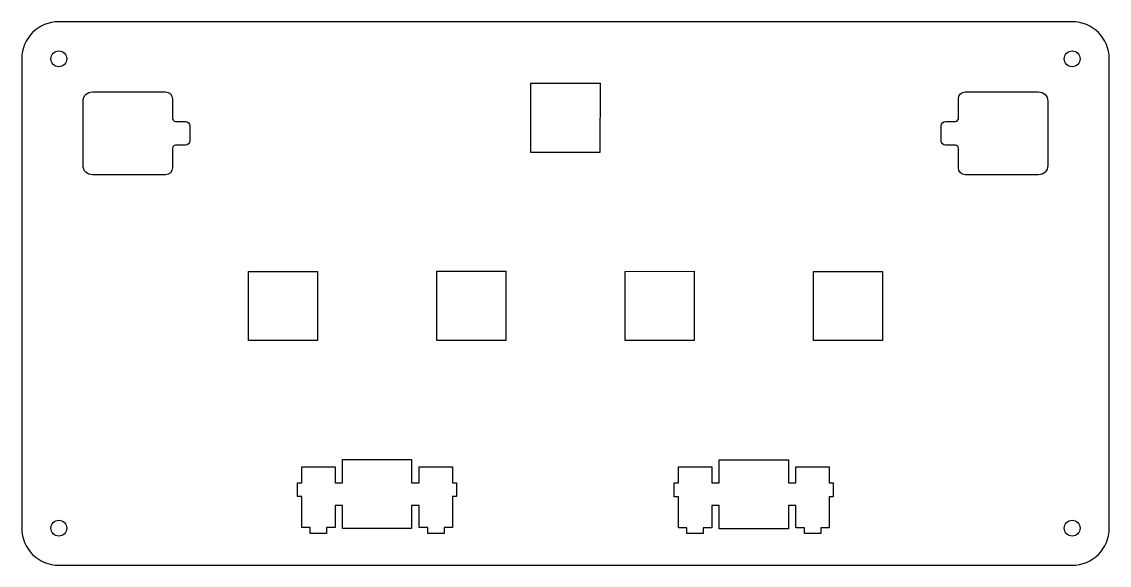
# Model space of a CAD drawing. Header units: millimetres. Extents: x -60 to 160, y 166 to 276.
import ezdxf

# ---------------------------------------------------------------- set-up
doc = ezdxf.new("R2010")
doc.units = ezdxf.units.MM
doc.layers.get('0').update_dxf_attribs({"linetype": 'CONTINUOUS'})

msp = doc.modelspace()

# ---------------------------------------------------------------- linework, layer by layer
for points in [[(152.662, 276), (-52.3625, 276, 0.41421356), (-59.8625, 268.5), (-59.8625, 173.5, 0.41421356), (-52.3625, 166), (152.662, 166, 0.41421356), (160.162, 173.5), (160.162, 268.5, 0.41421356)], [(-29.3625, 256.4188, 0.41421356), (-28.7625, 255.8188), (-26.7625, 255.8188, -0.41421356), (-25.8625, 254.9188), (-25.8625, 251.9188, -0.41421356), (-26.7625, 251.0188), (-28.7625, 251.0188, 0.41421356), (-29.3625, 250.4188), (-29.3625, 246.4188, -0.41421356), (-30.7625, 245.0188), (-45.5625, 245.0188, -0.41421356), (-47.4625, 246.9188), (-47.4625, 259.9188, -0.41421356), (-45.5625, 261.8188), (-30.7625, 261.8188, -0.41421356), (-29.3625, 260.4188)], [(129.637, 246.4188), (129.637, 250.4188, 0.41421356), (129.037, 251.0188), (127.037, 251.0188, -0.41421356), (126.137, 251.9188), (126.137, 254.9188, -0.41421356), (127.037, 255.8188), (129.037, 255.8188, 0.41421356), (129.637, 256.4188), (129.637, 260.4188, -0.41421356), (131.037, 261.8188), (145.837, 261.8188, -0.41421356), (147.737, 259.9188), (147.737, 246.9188, -0.41421356), (145.837, 245.0188), (131.037, 245.0188, -0.41421356)]]:
    msp.add_lwpolyline(points, format="xyb", close=True)
for points in [[(57.122, 249.5588), (43.137, 249.5438), (43.137, 263.5438), (57.137, 263.5438)], [(-0.028, 211.509), (-13.998, 211.509), (-13.998, 225.479), (-0.028, 225.479)], [(38.072, 211.509), (24.102, 211.509), (24.087, 225.494), (38.087, 225.494)], [(76.187, 211.494), (62.202, 211.509), (62.202, 225.479), (76.187, 225.494)], [(114.273, 211.509), (100.303, 211.509), (100.303, 225.479), (114.273, 225.479)], [(5.053, 182.679), (5.053, 187.379), (19.023, 187.379), (19.023, 182.679), (20.548, 182.679), (20.548, 185.909), (27.298, 185.909), (27.298, 182.679), (28.123, 182.679), (28.123, 179.894), (27.298, 179.894), (27.298, 173.609), (25.573, 173.609), (25.573, 172.409), (22.273, 172.409), (22.273, 173.609), (20.548, 173.609), (20.548, 178.079), (19.023, 178.079), (19.023, 173.409), (5.053, 173.409), (5.053, 178.079), (3.528, 178.079), (3.528, 173.609), (1.803, 173.609), (1.803, 172.409), (-1.497, 172.409), (-1.497, 173.609), (-3.222, 173.609), (-3.222, 179.894), (-4.047, 179.894), (-4.047, 182.679), (-3.222, 182.679), (-3.222, 185.909), (3.528, 185.909), (3.528, 182.679)], [(81.267, 182.664), (81.267, 187.364), (95.237, 187.364), (95.237, 182.664), (96.762, 182.664), (96.762, 185.894), (103.512, 185.894), (103.512, 182.664), (104.337, 182.664), (104.337, 179.879), (103.512, 179.879), (103.512, 173.594), (101.787, 173.594), (101.787, 172.394), (98.487, 172.394), (98.487, 173.594), (96.762, 173.594), (96.762, 178.064), (95.237, 178.064), (95.237, 173.394), (81.267, 173.394), (81.267, 178.064), (79.742, 178.064), (79.742, 173.594), (78.017, 173.594), (78.017, 172.394), (74.717, 172.394), (74.717, 173.594), (72.992, 173.594), (72.992, 179.879), (72.167, 179.879), (72.167, 182.664), (72.992, 182.664), (72.992, 185.894), (79.742, 185.894), (79.742, 182.664)]]:
    msp.add_lwpolyline(points, close=True)
for centre in [(-52.3625, 268.5), (152.662, 268.5), (-52.3625, 173.5), (152.662, 173.5)]:
    msp.add_circle(centre, 1.6)

doc.saveas('drawing.dxf')
